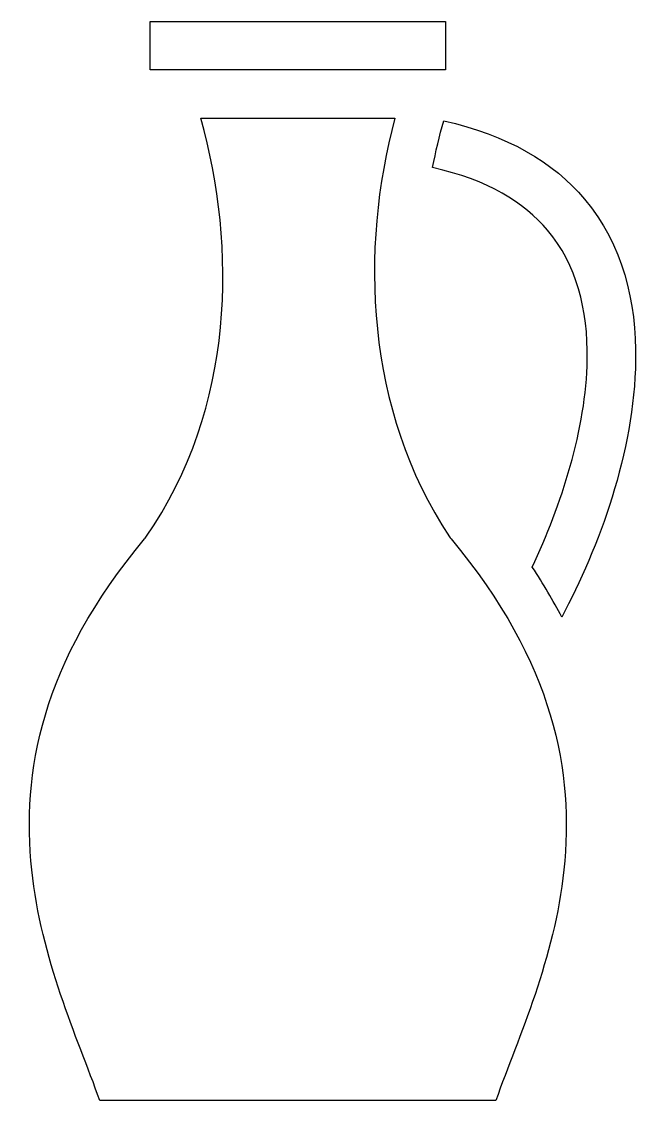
# Model space of a CAD drawing. Header units: centimetres. Extents: x -4.9 to 4.8, y -8.5 to 8.5.
import ezdxf

# ---------------------------------------------------------------- set-up
doc = ezdxf.new("R2010")
doc.units = ezdxf.units.CM
doc.header["$MEASUREMENT"] = 0
doc.layers.add('Layer 1', color=7, linetype='Continuous')

msp = doc.modelspace()

# ---------------------------------------------------------------- linework, layer by layer
at = {"layer": 'Layer 1'}
for points, knots in [([(-2.86375, 8.47576), (-2.86375, 8.47576), (-2.86375, 7.71674), (-2.86375, 7.71674), (-2.86375, 7.71674), (-2.86375, 7.71674), (1.77472, 7.71674), (1.77472, 7.71674), (1.77472, 7.71674), (1.77472, 7.71674), (1.77472, 8.47576), (1.77472, 8.47576), (1.77472, 8.47576), (1.77472, 8.47576), (-2.86375, 8.47576), (-2.86375, 8.47576)], [0, 0, 0, 0, 0.2, 0.2, 0.2, 0.2, 0.4, 0.4, 0.4, 0.4, 0.6, 0.6, 0.6, 0.6, 1, 1, 1, 1]), ([(-2.0661, 6.95771), (-1.50666, 4.9258), (-1.51581, 2.42448), (-2.93097, 0.37474), (-2.93097, 0.37474), (-2.93097, 0.37474), (-2.94075, 0.36057), (-2.94075, 0.36057), (-2.94075, 0.36057), (-2.94075, 0.36057), (-2.95171, 0.34741), (-2.95171, 0.34741), (-2.95171, 0.34741), (-4.58129, -1.60813), (-4.88119, -3.33208), (-4.72125, -4.85177), (-4.72125, -4.85177), (-4.57366, -6.25402), (-4.01713, -7.46289), (-3.65314, -8.47569), (-3.65314, -8.47569), (-3.65314, -8.47569), (2.56411, -8.47568), (2.56411, -8.47568), (2.56411, -8.47568), (2.9281, -7.46289), (3.48464, -6.25402), (3.63222, -4.85176), (3.63222, -4.85176), (3.79216, -3.33203), (3.49235, -1.60807), (1.86273, 0.34747), (1.86273, 0.34747), (1.86273, 0.34747), (1.84974, 0.36307), (1.84974, 0.36307), (1.84974, 0.36307), (1.84974, 0.36307), (1.83852, 0.37994), (1.83852, 0.37994), (1.83852, 0.37994), (0.5115, 2.37035), (0.428, 4.90953), (0.97956, 6.95771), (0.97956, 6.95771), (0.97956, 6.95771), (-2.06623, 6.95771), (-2.06623, 6.95771), (-2.06623, 6.95771), (-2.06623, 6.95771), (-2.0661, 6.95771), (-2.0661, 6.95771)], [0, 0, 0, 0, 0.07142857, 0.07142857, 0.07142857, 0.07142857, 0.14285714, 0.14285714, 0.14285714, 0.14285714, 0.21428571, 0.21428571, 0.21428571, 0.21428571, 0.28571429, 0.28571429, 0.28571429, 0.28571429, 0.35714286, 0.35714286, 0.35714286, 0.35714286, 0.42857143, 0.42857143, 0.42857143, 0.42857143, 0.5, 0.5, 0.5, 0.5, 0.57142857, 0.57142857, 0.57142857, 0.57142857, 0.64285714, 0.64285714, 0.64285714, 0.64285714, 0.71428571, 0.71428571, 0.71428571, 0.71428571, 0.78571429, 0.78571429, 0.78571429, 0.78571429, 0.85714286, 0.85714286, 0.85714286, 0.85714286, 1, 1, 1, 1]), ([(1.74706, 6.91753), (1.67845, 6.67949), (1.61963, 6.4331), (1.57151, 6.18043), (1.57151, 6.18043), (2.44152, 5.99034), (3.00703, 5.63625), (3.37664, 5.19749), (3.37664, 5.19749), (3.83205, 4.65681), (4.01072, 3.95362), (3.99988, 3.16516), (3.99988, 3.16516), (3.98495, 2.08229), (3.58937, 0.86717), (3.137, -0.09695), (3.137, -0.09695), (3.31056, -0.36071), (3.4638, -0.62236), (3.59811, -0.88127), (3.59811, -0.88127), (4.18315, 0.21067), (4.73892, 1.7081), (4.75883, 3.15471), (4.75883, 3.15471), (4.77135, 4.06617), (4.55895, 4.97194), (3.95713, 5.68647), (3.95713, 5.68647), (3.47034, 6.26442), (2.74219, 6.69492), (1.74711, 6.91756), (1.74711, 6.91756), (1.74711, 6.91756), (1.74706, 6.91753), (1.74706, 6.91753)], [0, 0, 0, 0, 0.1, 0.1, 0.1, 0.1, 0.2, 0.2, 0.2, 0.2, 0.3, 0.3, 0.3, 0.3, 0.4, 0.4, 0.4, 0.4, 0.5, 0.5, 0.5, 0.5, 0.6, 0.6, 0.6, 0.6, 0.7, 0.7, 0.7, 0.7, 0.8, 0.8, 0.8, 0.8, 1, 1, 1, 1])]:
    msp.add_open_spline(points, degree=3, knots=knots, dxfattribs=at)

doc.saveas('drawing.dxf')
